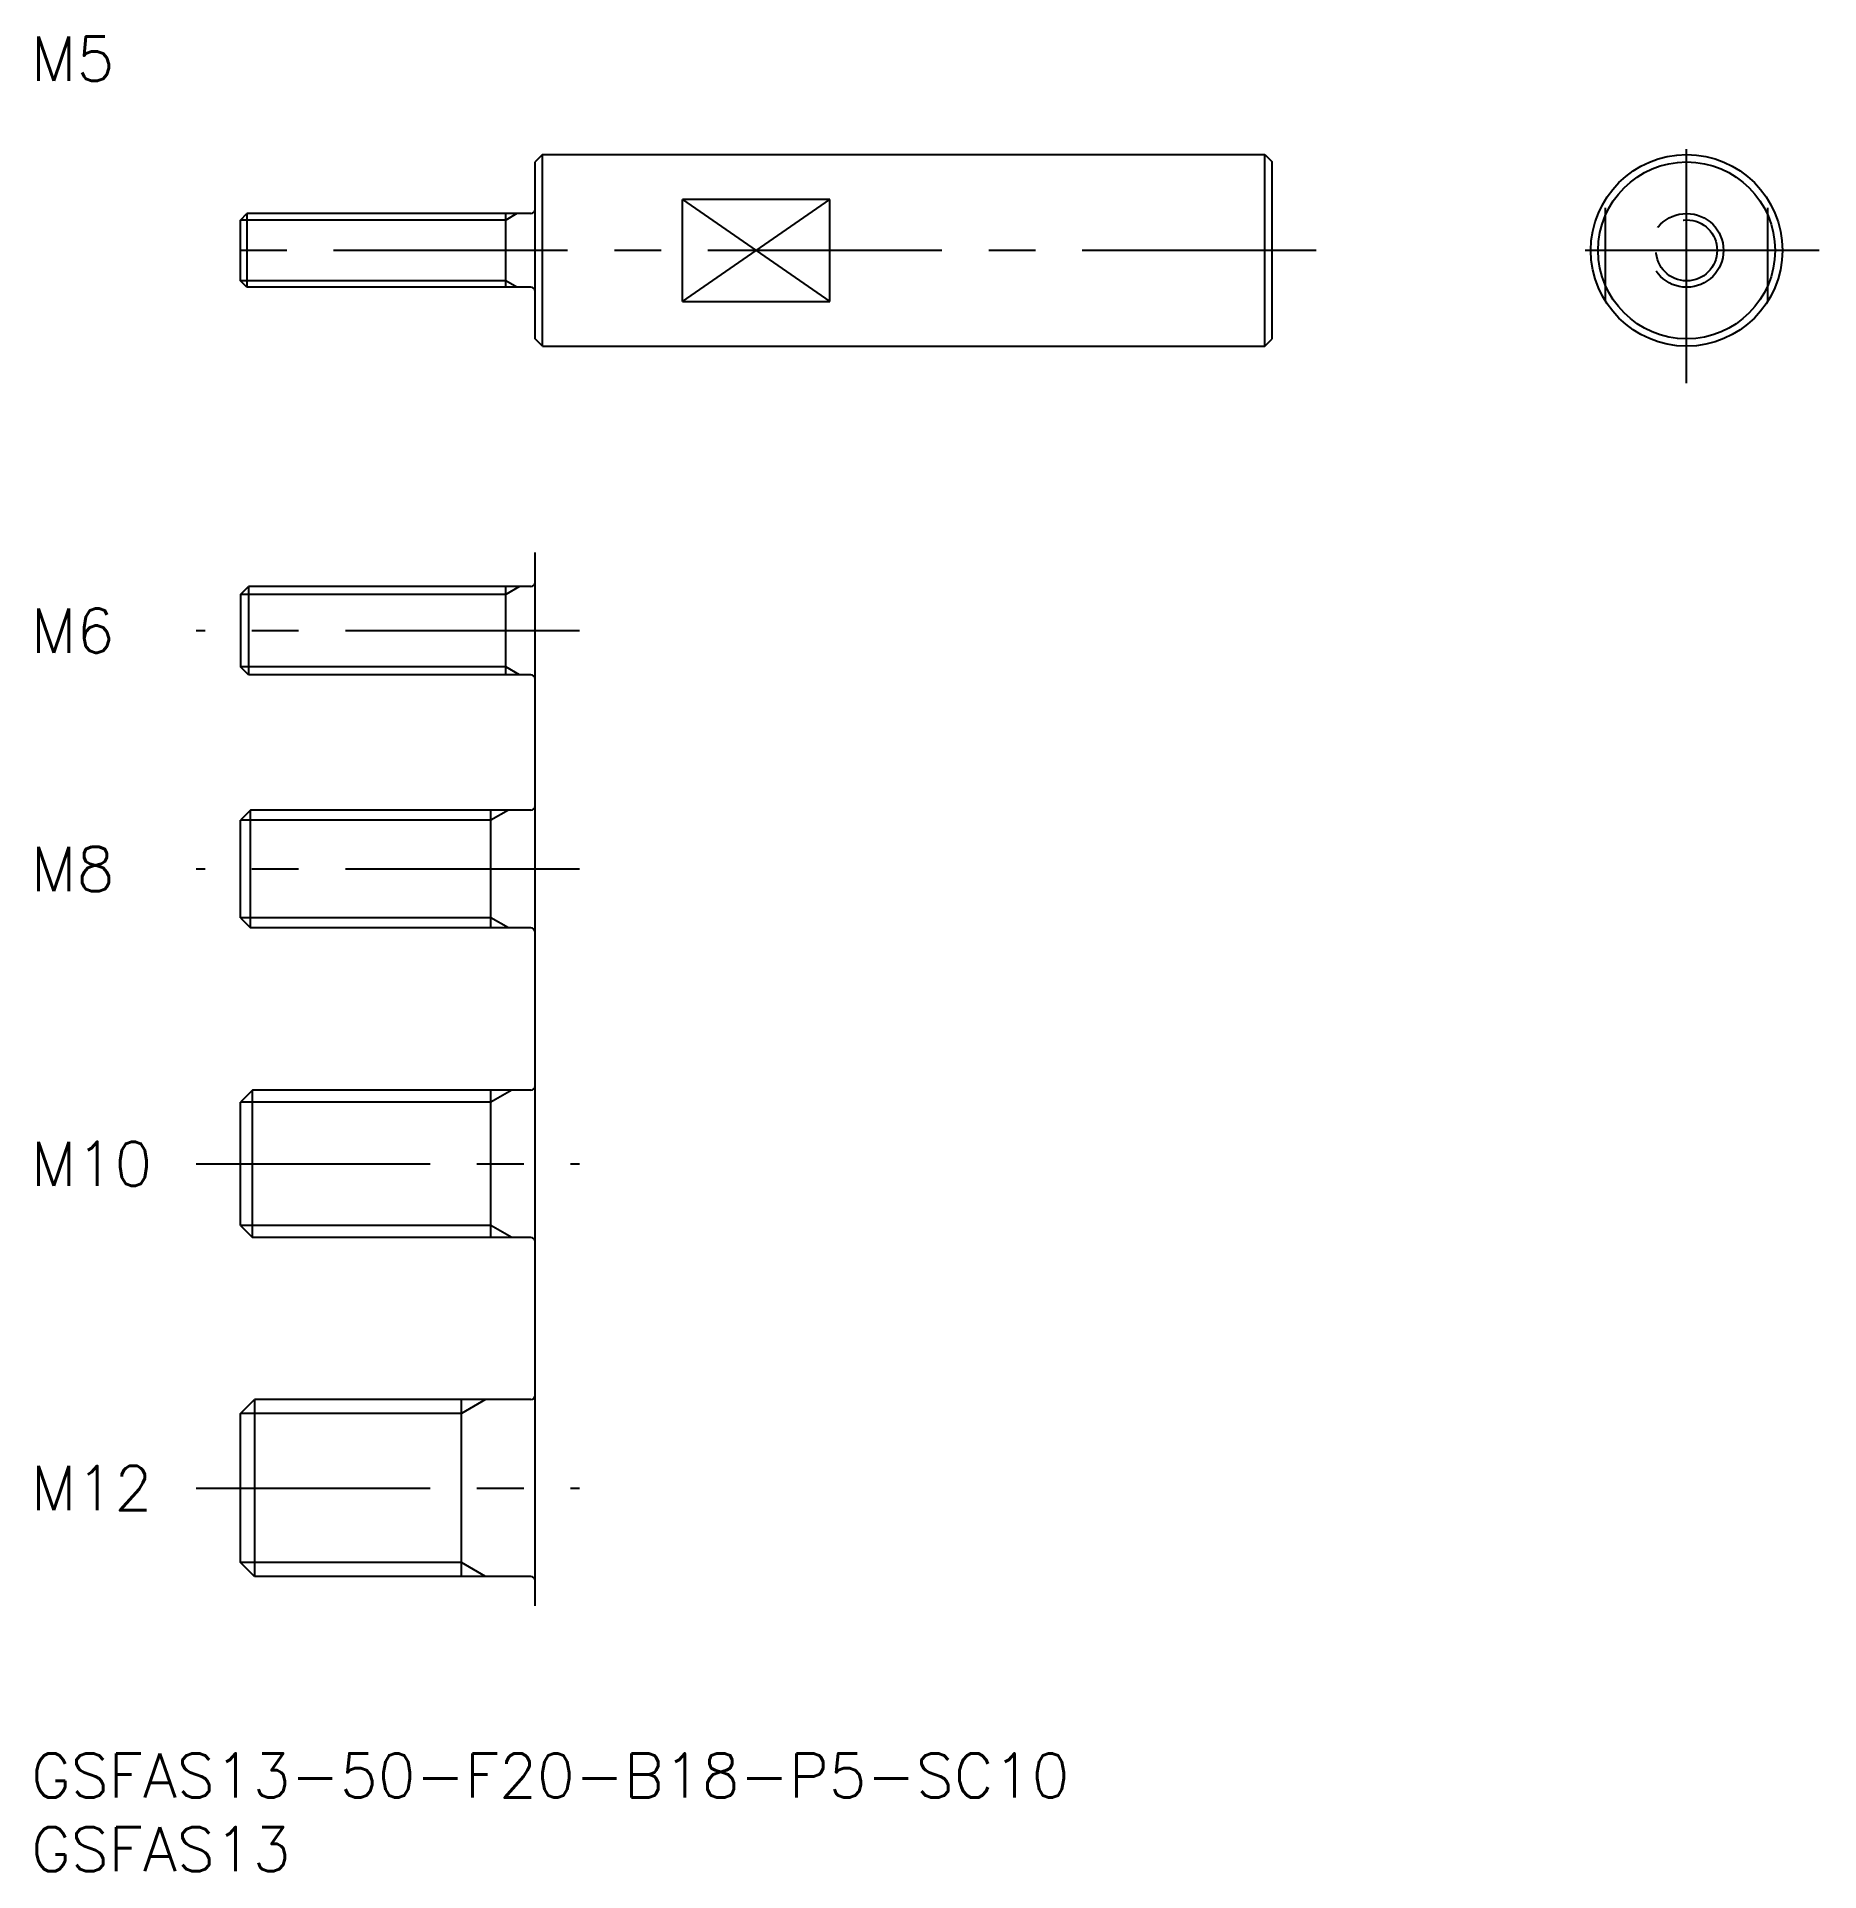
# Model space of a CAD drawing. Extents: x 0 to 121, y -8 to 116.
import ezdxf

# ---------------------------------------------------------------- set-up
doc = ezdxf.new("R2010")
doc.units = 0
doc.header["$LTSCALE"] = 0.5
doc.linetypes.add('CENTER', pattern=[50.8, 31.75, -6.35, 6.35, -6.35])
doc.linetypes.add('DASHED', pattern=[19.05, 12.7, -6.35])
for name, color, linetype in [('MSM_CENTER', 1, 'CENTER'), ('MSM_CONTINUOUS', 7, 'CONTINUOUS'), ('MSM_DASHED', 4, 'DASHED'), ('MSM_NARROW', 5, 'CONTINUOUS'), ('MSM_PART_NUMBER', 7, 'CONTINUOUS')]:
    doc.layers.add(name, color=color, linetype=linetype)
doc.styles.get("Standard").update_dxf_attribs({"font": 'txt.shx', "height": 1.5, "bigfont": 'bigfont.shx'})

# ---------------------------------------------------------------- blocks, each defined once
blk = doc.blocks.new('*U28')
at = {"layer": 'MSM_PART_NUMBER'}
blk.add_text('GSFAS13-50-F20-B18-P5-SC10', height=3, dxfattribs=at).set_placement((0, -3))
blk = doc.blocks.new('*U29')
at = {"layer": 'MSM_PART_NUMBER'}
blk.add_text('GSFAS13', height=3, dxfattribs=at).set_placement((0, -8))

msp = doc.modelspace()

# ---------------------------------------------------------------- linework, layer by layer
at = {"layer": 'MSM_CENTER'}
for p, q in [((112.34, 92.97), (112.34, 110.97)), ((87.21, 101.97), (11.21, 101.97)), ((121.34, 101.97), (103.34, 101.97)), ((37.21, 76.17), (11.21, 76.17)), ((37.21, 76.17), (11.21, 76.17)), ((37.21, 60), (11.21, 60)), ((11.21, 40), (37.21, 40)), ((11.21, 18), (37.21, 18))]:
    msp.add_line(p, q, dxfattribs=at)
at = {"layer": 'MSM_CONTINUOUS'}
for p, q in [((34.71, 108.47), (34.21, 107.97)), ((34.71, 95.47), (34.71, 108.47)), ((34.71, 108.47), (83.71, 108.47)), ((83.71, 95.47), (83.71, 108.47)), ((83.71, 108.47), (84.21, 107.97)), ((34.21, 95.97), (34.21, 107.97)), ((84.21, 95.97), (84.21, 107.97)), ((44.21, 98.5), (44.21, 105.43)), ((54.21, 105.43), (44.21, 105.43)), ((54.21, 98.5), (54.21, 105.43)), ((14.21, 104.03), (14.65, 104.47)), ((14.21, 99.9), (14.21, 104.03)), ((33.91, 104.47), (14.65, 104.47)), ((14.65, 104.47), (14.65, 99.47)), ((32.21, 99.47), (32.21, 104.47)), ((14.65, 99.47), (14.21, 99.9)), ((33.91, 99.47), (14.65, 99.47)), ((44.21, 98.5), (54.21, 98.5)), ((34.71, 95.47), (34.21, 95.97)), ((83.71, 95.47), (84.21, 95.97)), ((34.71, 95.47), (83.71, 95.47)), ((34.21, 10), (34.21, 81.47)), ((14.21, 78.63), (14.76, 79.17)), ((14.21, 78.63), (14.21, 73.71)), ((33.91, 79.17), (14.76, 79.17)), ((14.76, 79.17), (14.76, 73.17)), ((32.21, 73.17), (32.21, 79.17)), ((14.76, 73.17), (14.21, 73.71)), ((33.91, 73.17), (14.76, 73.17)), ((14.89, 64), (14.21, 63.32)), ((33.91, 64), (14.89, 64)), ((14.89, 56), (14.89, 64)), ((31.21, 56), (31.21, 64)), ((14.21, 56.68), (14.21, 63.32)), ((14.21, 56.68), (14.89, 56)), ((33.91, 56), (14.89, 56)), ((15.03, 45), (14.21, 44.19)), ((33.91, 45), (15.03, 45)), ((15.03, 35), (15.03, 45)), ((31.21, 35), (31.21, 45)), ((14.21, 35.81), (14.21, 44.19)), ((14.21, 35.81), (15.03, 35)), ((33.91, 35), (15.03, 35)), ((14.21, 23.05), (15.16, 24)), ((33.91, 24), (15.16, 24)), ((15.16, 24), (15.16, 12)), ((29.21, 12), (29.21, 24)), ((14.21, 12.95), (14.21, 23.05)), ((15.16, 12), (14.21, 12.95)), ((33.91, 12), (15.16, 12))]:
    msp.add_line(p, q, dxfattribs=at)
for radius in [6.5, 6]:
    msp.add_circle((112.34, 101.97), radius, dxfattribs=at)
for centre, start, end in [((33.91, 104.77), 270, 0), ((33.91, 99.17), 0, 90), ((33.91, 79.47), 270, 0), ((33.91, 72.87), 0, 90), ((33.91, 64.3), 270, 0), ((33.91, 55.7), 0, 90), ((33.91, 45.3), 270, 0), ((33.91, 34.7), 0, 90), ((33.91, 24.3), 270, 0), ((33.91, 11.7), 0, 90)]:
    msp.add_arc(centre, 0.3, start, end, dxfattribs=at)
at = {"layer": 'MSM_DASHED'}
for p, q in [((106.84, 98.5), (106.84, 105.43)), ((117.84, 98.5), (117.84, 105.43))]:
    msp.add_line(p, q, dxfattribs=at)
for radius in [2.5, 2.07]:
    msp.add_circle((112.34, 101.97), radius, dxfattribs=at)
at = {"layer": 'MSM_NARROW'}
for p, q in [((44.21, 105.43), (54.21, 98.5)), ((44.21, 98.5), (54.21, 105.43)), ((32.21, 104.03), (14.21, 104.03)), ((32.96, 104.47), (32.21, 104.03)), ((32.21, 99.9), (14.21, 99.9)), ((32.96, 99.47), (32.21, 99.9)), ((32.21, 78.63), (14.21, 78.63)), ((33.15, 79.17), (32.21, 78.63)), ((32.21, 73.71), (14.21, 73.71)), ((33.15, 73.17), (32.21, 73.71)), ((32.39, 64), (31.21, 63.32)), ((31.21, 63.32), (14.21, 63.32)), ((31.21, 56.68), (14.21, 56.68)), ((32.39, 56), (31.21, 56.68)), ((32.62, 45), (31.21, 44.19)), ((31.21, 44.19), (14.21, 44.19)), ((31.21, 35.81), (14.21, 35.81)), ((32.62, 35), (31.21, 35.81)), ((30.85, 24), (29.21, 23.05)), ((29.21, 23.05), (14.21, 23.05)), ((29.21, 12.95), (14.21, 12.95)), ((30.85, 12), (29.21, 12.95))]:
    msp.add_line(p, q, dxfattribs=at)

# ---------------------------------------------------------------- block references
at = {"layer": 'MSM_CONTINUOUS'}
for name in ['*U28', '*U29']:
    msp.add_blockref(name, (0, 0), dxfattribs=at)

# ---------------------------------------------------------------- texts
at = {"layer": 'MSM_PART_NUMBER'}
for s, p in [('M5', (0, 113.47)), ('M6', (0, 74.67)), ('M8', (0, 58.5)), ('M10', (0, 38.5)), ('M12', (0, 16.5))]:
    msp.add_text(s, height=3, dxfattribs=at).set_placement(p)

doc.saveas('drawing.dxf')
